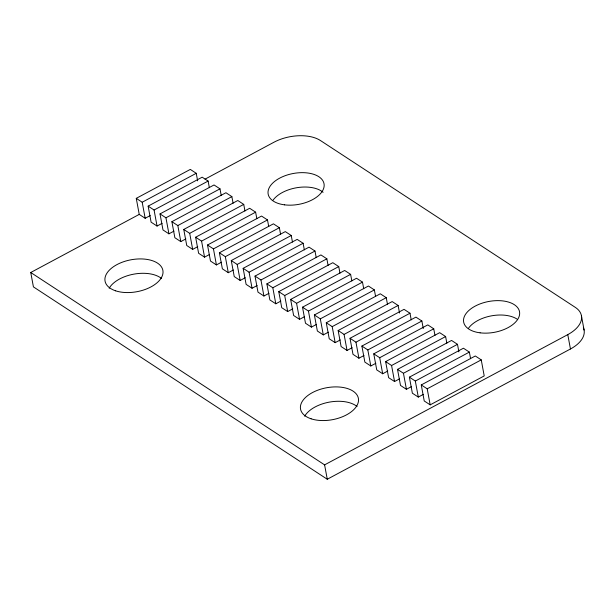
<?xml version="1.0" encoding="UTF-8"?>
<svg xmlns="http://www.w3.org/2000/svg" width="615" height="615" viewBox="0 0 615 615"><rect width="100%" height="100%" fill="white"/><g stroke="black" fill="none" stroke-linecap="round" stroke-linejoin="round"><path stroke-width="0.92" d="M150.237 215.565L145.171 218.279L139.236 214.397L136.261 198.353L190.304 169.409L196.239 173.299L197.638 180.841M136.261 198.353L142.196 202.243L196.239 173.299M162.114 223.337L157.048 226.051L151.106 222.169L148.138 206.133L202.181 177.181L208.116 181.071L209.338 187.675M583.366 327.733A33.725 18.611 -10.5 0 1 570.451 348.989L327.265 479.246L33.418 286.882L30.75 272.499L139.236 214.397M205.041 179.15L273.936 142.242A33.725 18.611 -10.5 0 1 320.469 140.543L575.286 307.362A33.725 18.611 -10.5 0 1 567.783 334.614L570.451 348.989M148.138 206.133L154.073 210.015L208.116 181.071M173.991 231.117L168.925 233.831L162.983 229.941L160.015 213.905L214.051 184.961L219.993 188.843L221.215 195.447M160.015 213.905L165.95 217.795L219.993 188.843M185.861 238.889L180.795 241.603L174.86 237.713L171.885 221.677L225.928 192.733L231.863 196.615L233.093 203.219M171.885 221.677L177.827 225.567L231.863 196.615M197.738 246.661L192.672 249.375L186.737 245.493L183.762 229.449L237.805 200.505L243.74 204.395L244.962 210.999M183.762 229.449L189.697 233.339L243.74 204.395M209.615 254.441L204.549 257.155L198.607 253.265L195.639 237.229L249.675 208.277L255.617 212.167L256.839 218.771M195.639 237.229L201.574 241.111L255.617 212.167M221.485 262.213L216.418 264.927L210.484 261.037L207.509 245.001L261.552 216.057L267.494 219.939L268.717 226.543M207.509 245.001L213.451 248.891L267.494 219.939M233.362 269.985L228.296 272.699L222.361 268.809L219.386 252.773L273.429 223.829L279.364 227.719L280.586 234.323M219.386 252.773L225.328 256.663L279.364 227.719M245.239 277.757L240.173 280.471L234.238 276.589L231.263 260.552L285.306 231.601L291.241 235.491L292.463 242.095M231.263 260.552L237.198 264.435L291.241 235.491M257.116 285.537L252.05 288.25L246.108 284.361L243.14 268.325L297.176 239.373L303.118 243.263L304.34 249.867M243.14 268.325L249.075 272.207L303.118 243.263M268.986 293.309L263.92 296.023L257.985 292.133L255.01 276.097L309.053 247.153L314.988 251.035L316.218 257.639M255.01 276.097L260.952 279.986L314.988 251.035M280.863 301.081L275.797 303.795L269.862 299.912L266.887 283.869L320.93 254.925L326.865 258.815L328.087 265.419M266.887 283.869L272.822 287.759L326.865 258.815M292.74 308.853L287.674 311.567L281.732 307.685L278.764 291.648L332.807 262.697L338.742 266.587L339.964 273.191M278.764 291.648L284.699 295.531L338.742 266.587M304.617 316.633L299.551 319.346L293.609 315.457L290.641 299.42L344.677 270.469L350.619 274.359L351.842 280.963M290.641 299.42L296.576 303.303L350.619 274.359M316.487 324.405L311.421 327.118L305.486 323.229L302.511 307.193L356.554 278.249L362.489 282.131L363.719 288.735M302.511 307.193L308.453 311.082L362.489 282.131M328.364 332.177L323.298 334.891L317.363 331.008L314.388 314.965L368.431 286.021L374.366 289.911L375.588 296.515M314.388 314.965L320.323 318.854L374.366 289.911M340.241 339.949L335.175 342.663L329.233 338.78L326.265 322.744L380.308 293.793L386.243 297.683L387.465 304.287M326.265 322.744L332.2 326.627L386.243 297.683M352.118 347.729L347.052 350.442L341.11 346.553L338.142 330.516L392.178 301.573L398.12 305.455L399.519 313.004M338.142 330.516L344.077 334.406L398.12 305.455M363.988 355.501L358.922 358.214L352.987 354.325L350.012 338.288L404.055 309.345L409.99 313.227L411.22 319.831M350.012 338.288L355.954 342.178L409.99 313.227M375.865 363.273L370.799 365.987L364.864 362.104L361.889 346.061L415.932 317.117L421.867 321.007L423.266 328.548M361.889 346.061L367.824 349.95L421.867 321.007M387.742 371.053L382.676 373.766L376.734 369.876L373.766 353.84L427.802 324.889L433.744 328.779L434.966 335.383M373.766 353.84L379.701 357.722L433.744 328.779M399.612 378.825L394.546 381.538L388.611 377.648L385.636 361.612L439.679 332.669L445.621 336.551L446.844 343.155M385.636 361.612L391.578 365.502L445.621 336.551M411.489 386.597L406.423 389.31L400.488 385.421L397.513 369.384L451.556 340.441L457.491 344.323L458.89 351.872M397.513 369.384L403.455 373.274L457.491 344.323M423.366 394.369L418.3 397.082L412.365 393.2L409.39 377.156L463.433 348.213L469.368 352.103L470.59 358.706M409.39 377.156L415.325 381.046L469.368 352.103M421.267 384.936L475.303 355.985L481.245 359.875L484.213 375.911L430.177 404.862L424.235 400.972L421.267 384.936L427.202 388.818L430.177 404.862M427.202 388.818L481.245 359.875M30.75 272.499L324.597 464.871L567.783 334.614M581.429 315.687L584.089 330.071M415.325 381.046L418.3 397.082M403.455 373.274L406.423 389.31M391.578 365.502L394.546 381.538M379.701 357.722L382.676 373.766M367.824 349.95L370.799 365.987M355.954 342.178L358.922 358.214M344.077 334.406L347.052 350.442M332.2 326.627L335.175 342.663M320.323 318.854L323.298 334.891M308.453 311.082L311.421 327.118M296.576 303.303L299.551 319.346M324.597 464.871L327.265 479.246M284.699 295.531L287.674 311.567M272.822 287.759L275.797 303.795M260.952 279.986L263.92 296.023M249.075 272.207L252.05 288.25M237.198 264.435L240.173 280.471M225.328 256.663L228.296 272.699M213.451 248.891L216.418 264.927M201.574 241.111L204.549 257.155M189.697 233.339L192.672 249.375M177.827 225.567L180.795 241.603M165.95 217.795L168.925 233.831M154.073 210.015L157.048 226.051M142.196 202.243L145.171 218.279M468.638 328.049A28.405 15.675 -10.5 0 1 517.015 319.077M273.137 200.06A28.405 15.675 -10.5 0 1 297.36 187.621A28.405 15.675 -10.5 0 1 323.106 192.287M304.679 416.217A29.405 16.228 -10.5 0 1 329.171 402.149A29.405 16.228 -10.5 0 1 357.084 406.507M109.178 288.235A29.405 16.228 -10.5 0 1 133.67 274.167A29.405 16.228 -10.5 0 1 161.584 278.518M115.612 290.818A29.405 16.228 -10.5 0 0 162.66 274.705A29.405 16.228 -10.5 0 0 123.623 261.721A29.405 16.228 -10.5 0 0 115.612 290.818M480.1 332.83A28.405 15.675 -10.5 0 0 519.521 311.713A28.405 15.675 -10.5 0 0 475.149 306.132A28.405 15.675 -10.5 0 0 480.1 332.83M284.599 204.849A28.405 15.675 -10.5 0 0 324.02 183.731A28.405 15.675 -10.5 0 0 279.648 178.15A28.405 15.675 -10.5 0 0 284.599 204.849M311.113 418.807A29.405 16.228 -10.5 0 0 358.161 402.687A29.405 16.228 -10.5 0 0 319.124 389.702A29.405 16.228 -10.5 0 0 311.113 418.807"/></g></svg>
